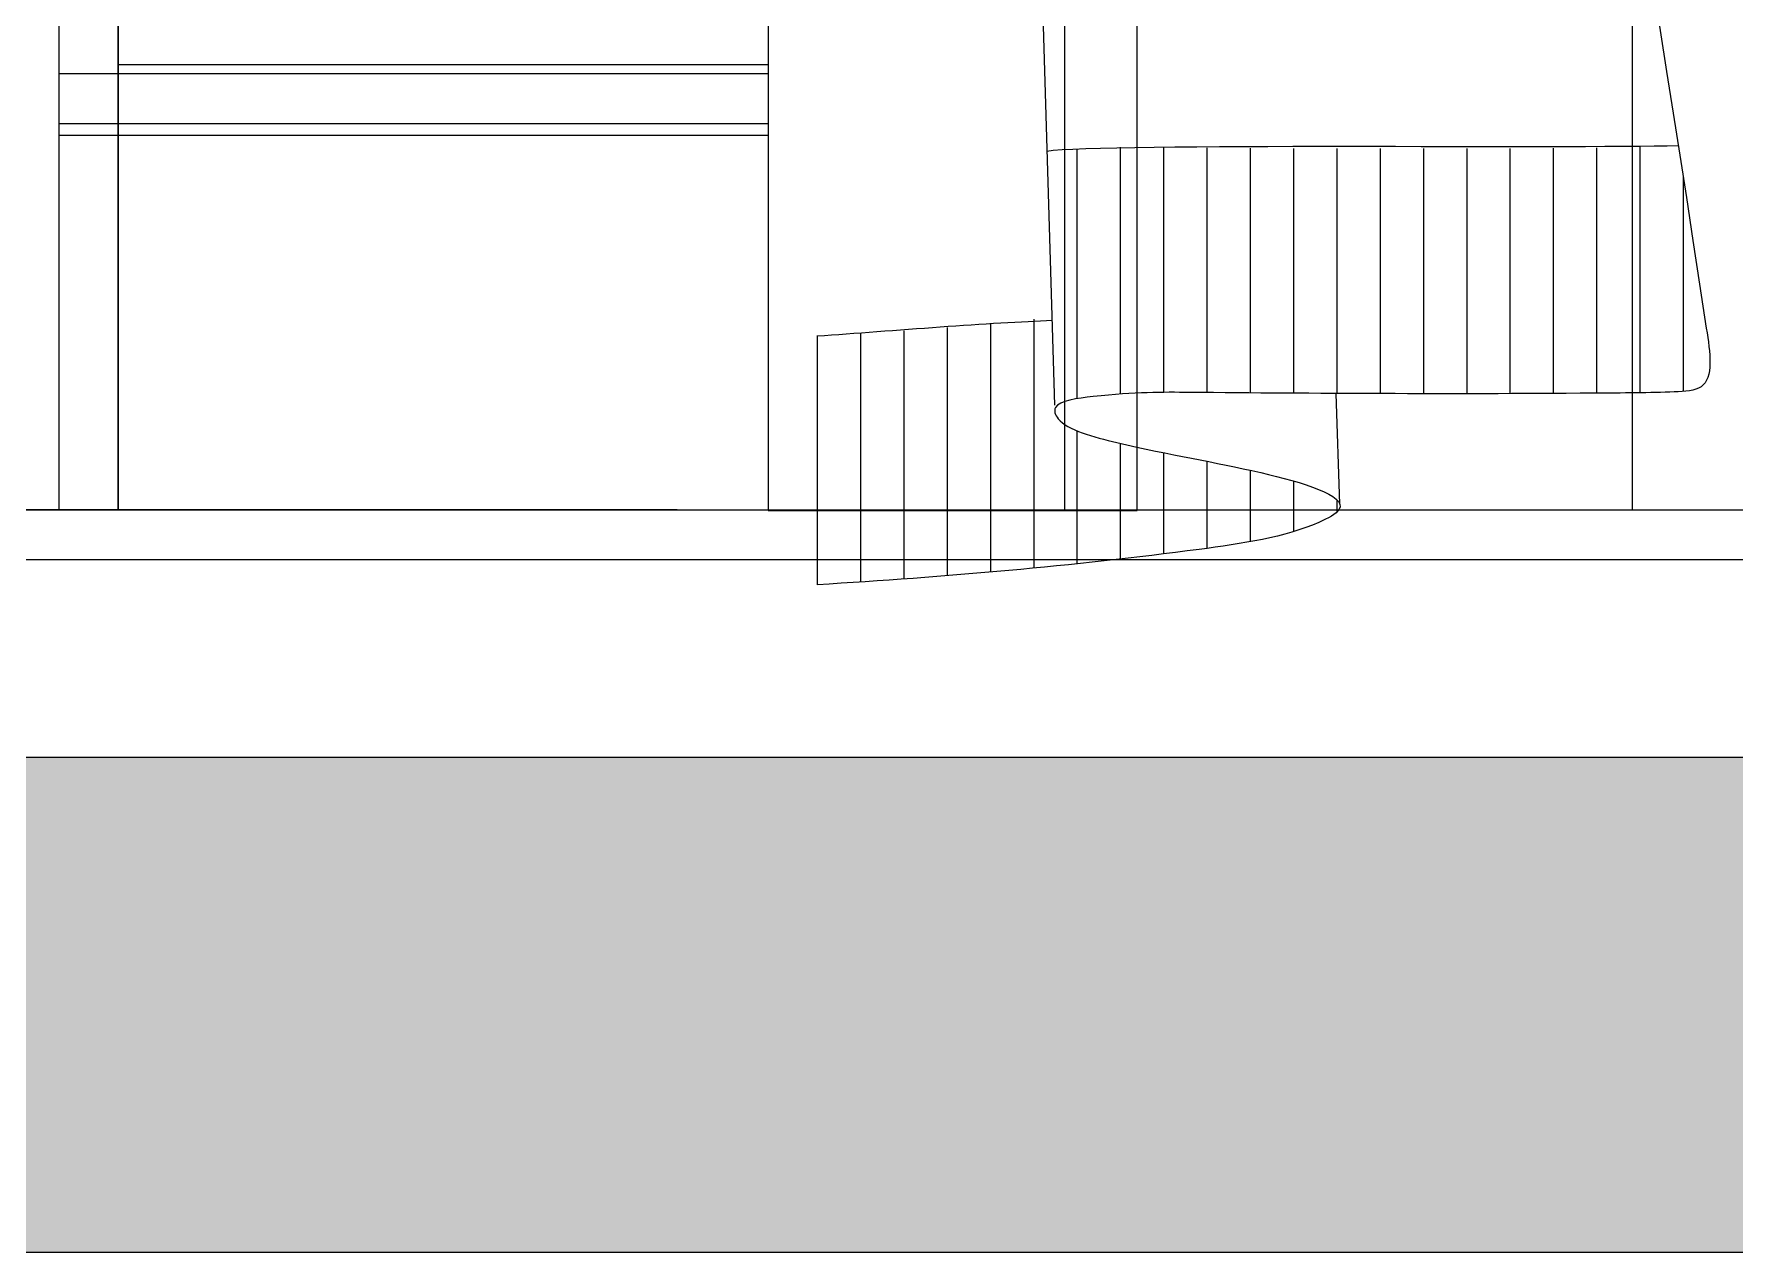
# Model space of a CAD drawing. Header units: millimetres. Extents: x -10942 to 92711, y -16583 to 30009.
# Drawn here: x 22579 to 23267, y 18562 to 19054 of the extents above; entities that cross this region are included whole.
import ezdxf

# ---------------------------------------------------------------- set-up
doc = ezdxf.new("R2010")
doc.units = ezdxf.units.MM
doc.header["$LTSCALE"] = 1000
doc.header["$MEASUREMENT"] = 0
doc.linetypes.add('DASHED', pattern=[0.75, 0.5, -0.25])
doc.linetypes.add('HIDDEN', pattern=[0.375, 0.25, -0.125])
for name, color, linetype in [('A-Hidden', 8, 'HIDDEN'), ('Layer1', 1, 'Continuous'), ('Layer3', 3, 'Continuous'), ('Layer7', 8, 'Continuous'), ('WOOD 01', 34, 'Continuous')]:
    doc.layers.add(name, color=color, linetype=linetype)
doc.layers.add('Fabric', color=253, linetype='Continuous', lineweight=0)

# ---------------------------------------------------------------- blocks, each defined once
blk = doc.blocks.new('curtain elev1')
at = {"layer": 'Fabric', "lineweight": 0}
h = blk.add_hatch(dxfattribs=at)
h.set_pattern_fill('ANSI31', color=256, scale=140, angle=45)
h.set_pattern_definition([(90, (-40588.27, -79288.381), (-17.5, 4e-15), [])])
edge = h.paths.add_edge_path()
edge.add_line((324378.63, -10200.53), (324376.96, -10267.29))
edge.add_spline(control_points=[(324376.96, -10267.29), (324419.29, -10271.85), (324462, -10275.02), (324472.06, -10274.75)], knot_values=[1456.070777, 1456.070777, 1456.070777, 1456.070777, 1546.846982, 1546.846982, 1546.846982, 1546.846982], degree=3, periodic=0)
edge.add_line((324472.06, -10274.75), (324472.06, -10375.49))
edge.add_spline(control_points=[(324472.06, -10375.49), (324464.4, -10375.02), (324449.84, -10374.23), (324422.5, -10372.08)], knot_values=[1500.032306, 1500.032306, 1500.032306, 1500.032306, 1558.4068, 1558.4068, 1558.4068, 1558.4068], degree=3, periodic=0)
edge.add_spline(control_points=[(324422.5, -10372.08), (324387.44, -10369.33), (324350.69, -10365.64), (324314.42, -10360.77), (324312.76, -10360.54)], knot_values=[1421.573256, 1421.573256, 1421.573256, 1421.573256, 1496.428438, 1500.032306, 1500.032306, 1500.032306, 1500.032306], degree=3, periodic=0)
edge.add_spline(control_points=[(324312.76, -10360.54), (324307.65, -10359.84), (324302.58, -10359.08), (324297.64, -10358.2)], knot_values=[1410.490819, 1410.490819, 1410.490819, 1410.490819, 1421.573256, 1421.573256, 1421.573256, 1421.573256], degree=3, periodic=0)
edge.add_spline(control_points=[(324297.64, -10358.2), (324294.78, -10357.69), (324291.97, -10357.13), (324289.21, -10356.52)], knot_values=[1404.092066, 1404.092066, 1404.092066, 1404.092066, 1410.490819, 1410.490819, 1410.490819, 1410.490819], degree=3, periodic=0)
edge.add_spline(control_points=[(324289.21, -10356.52), (324286.66, -10355.95), (324284.16, -10355.33), (324281.73, -10354.64)], knot_values=[1398.163563, 1398.163563, 1398.163563, 1398.163563, 1404.092066, 1404.092066, 1404.092066, 1404.092066], degree=3, periodic=0)
edge.add_spline(control_points=[(324281.73, -10354.64), (324280, -10354.15), (324278.3, -10353.63), (324276.63, -10353.08)], knot_values=[1393.947071, 1393.947071, 1393.947071, 1393.947071, 1398.163563, 1398.163563, 1398.163563, 1398.163563], degree=3, periodic=0)
edge.add_spline(control_points=[(324276.63, -10353.08), (324274.83, -10352.47), (324273.06, -10351.82), (324271.35, -10351.13)], knot_values=[1389.362404, 1389.362404, 1389.362404, 1389.362404, 1393.947071, 1393.947071, 1393.947071, 1393.947071], degree=3, periodic=0)
edge.add_spline(control_points=[(324271.35, -10351.13), (324270.68, -10350.85), (324269.53, -10350.37), (324268.41, -10349.86), (324267.94, -10349.64)], knot_values=[1386.253425, 1386.253425, 1386.253425, 1386.253425, 1388.044529, 1389.362404, 1389.362404, 1389.362404, 1389.362404], degree=3, periodic=0)
edge.add_spline(control_points=[(324267.94, -10349.64), (324267.05, -10349.22), (324266.19, -10348.79), (324265.4, -10348.35)], knot_values=[1383.738873, 1383.738873, 1383.738873, 1383.738873, 1386.253425, 1386.253425, 1386.253425, 1386.253425], degree=3, periodic=0)
edge.add_spline(control_points=[(324265.4, -10348.35), (324264.98, -10348.11), (324264.58, -10347.87), (324264.19, -10347.64)], knot_values=[1382.400996, 1382.400996, 1382.400996, 1382.400996, 1383.738873, 1383.738873, 1383.738873, 1383.738873], degree=3, periodic=0)
edge.add_spline(control_points=[(324264.19, -10347.64), (324263.89, -10347.44), (324263.59, -10347.25), (324263.32, -10347.05)], knot_values=[1381.317227, 1381.317227, 1381.317227, 1381.317227, 1382.400996, 1382.400996, 1382.400996, 1382.400996], degree=3, periodic=0)
edge.add_spline(control_points=[(324263.32, -10347.05), (324263.04, -10346.85), (324262.77, -10346.65), (324262.53, -10346.45)], knot_values=[1380.205093, 1380.205093, 1380.205093, 1380.205093, 1381.317227, 1381.317227, 1381.317227, 1381.317227], degree=3, periodic=0)
edge.add_spline(control_points=[(324262.53, -10346.45), (324262.36, -10346.3), (324262.19, -10346.15), (324262.04, -10346.01)], knot_values=[1379.403364, 1379.403364, 1379.403364, 1379.403364, 1380.205093, 1380.205093, 1380.205093, 1380.205093], degree=3, periodic=0)
edge.add_spline(control_points=[(324262.04, -10346.01), (324261.94, -10345.9), (324261.84, -10345.8), (324261.75, -10345.7)], knot_values=[1378.844571, 1378.844571, 1378.844571, 1378.844571, 1379.403364, 1379.403364, 1379.403364, 1379.403364], degree=3, periodic=0)
edge.add_spline(control_points=[(324261.75, -10345.7), (324261.67, -10345.61), (324261.59, -10345.53), (324261.52, -10345.44)], knot_values=[1378.366934, 1378.366934, 1378.366934, 1378.366934, 1378.844571, 1378.844571, 1378.844571, 1378.844571], degree=3, periodic=0)
edge.add_spline(control_points=[(324261.52, -10345.44), (324261.46, -10345.36), (324261.4, -10345.28), (324261.34, -10345.2)], knot_values=[1377.93561, 1377.93561, 1377.93561, 1377.93561, 1378.366934, 1378.366934, 1378.366934, 1378.366934], degree=3, periodic=0)
edge.add_spline(control_points=[(324261.34, -10345.2), (324261.3, -10345.13), (324261.25, -10345.06), (324261.21, -10345)], knot_values=[1377.557999, 1377.557999, 1377.557999, 1377.557999, 1377.93561, 1377.93561, 1377.93561, 1377.93561], degree=3, periodic=0)
edge.add_spline(control_points=[(324261.21, -10345), (324261.21, -10344.99), (324261.16, -10344.92), (324261.12, -10344.85), (324261.09, -10344.78)], knot_values=[1377.159721, 1377.159721, 1377.159721, 1377.159721, 1377.183616, 1377.557999, 1377.557999, 1377.557999, 1377.557999], degree=3, periodic=0)
edge.add_spline(control_points=[(324261.09, -10344.78), (324261.06, -10344.71), (324261.03, -10344.65), (324261, -10344.59)], knot_values=[1376.816061, 1376.816061, 1376.816061, 1376.816061, 1377.159721, 1377.159721, 1377.159721, 1377.159721], degree=3, periodic=0)
edge.add_spline(control_points=[(324261, -10344.59), (324260.98, -10344.54), (324260.96, -10344.48), (324260.94, -10344.43)], knot_values=[1376.516722, 1376.516722, 1376.516722, 1376.516722, 1376.816061, 1376.816061, 1376.816061, 1376.816061], degree=3, periodic=0)
edge.add_spline(control_points=[(324260.94, -10344.43), (324260.92, -10344.38), (324260.9, -10344.33), (324260.89, -10344.28)], knot_values=[1376.251142, 1376.251142, 1376.251142, 1376.251142, 1376.516722, 1376.516722, 1376.516722, 1376.516722], degree=3, periodic=0)
edge.add_spline(control_points=[(324260.89, -10344.28), (324260.87, -10344.21), (324260.85, -10344.14), (324260.84, -10344.08)], knot_values=[1375.874075, 1375.874075, 1375.874075, 1375.874075, 1376.251142, 1376.251142, 1376.251142, 1376.251142], degree=3, periodic=0)
edge.add_spline(control_points=[(324260.84, -10344.08), (324260.83, -10344.03), (324260.82, -10343.98), (324260.82, -10343.93)], knot_values=[1375.607746, 1375.607746, 1375.607746, 1375.607746, 1375.874075, 1375.874075, 1375.874075, 1375.874075], degree=3, periodic=0)
edge.add_spline(control_points=[(324260.82, -10343.93), (324260.81, -10343.86), (324260.8, -10343.79), (324260.8, -10343.73)], knot_values=[1375.231716, 1375.231716, 1375.231716, 1375.231716, 1375.607746, 1375.607746, 1375.607746, 1375.607746], degree=3, periodic=0)
edge.add_spline(control_points=[(324260.8, -10343.73), (324260.8, -10343.68), (324260.8, -10343.63), (324260.8, -10343.58)], knot_values=[1374.964713, 1374.964713, 1374.964713, 1374.964713, 1375.231716, 1375.231716, 1375.231716, 1375.231716], degree=3, periodic=0)
edge.add_spline(control_points=[(324260.8, -10343.58), (324260.8, -10343.53), (324260.8, -10343.48), (324260.8, -10343.43)], knot_values=[1374.685963, 1374.685963, 1374.685963, 1374.685963, 1374.964713, 1374.964713, 1374.964713, 1374.964713], degree=3, periodic=0)
edge.add_spline(control_points=[(324260.8, -10343.43), (324260.81, -10343.37), (324260.82, -10343.3), (324260.83, -10343.23)], knot_values=[1374.321852, 1374.321852, 1374.321852, 1374.321852, 1374.685963, 1374.685963, 1374.685963, 1374.685963], degree=3, periodic=0)
edge.add_spline(control_points=[(324260.83, -10343.23), (324260.83, -10343.19), (324260.84, -10343.14), (324260.85, -10343.09)], knot_values=[1374.055832, 1374.055832, 1374.055832, 1374.055832, 1374.321852, 1374.321852, 1374.321852, 1374.321852], degree=3, periodic=0)
edge.add_spline(control_points=[(324260.85, -10343.09), (324260.87, -10343.02), (324260.89, -10342.95), (324260.91, -10342.89)], knot_values=[1373.67938, 1373.67938, 1373.67938, 1373.67938, 1374.055832, 1374.055832, 1374.055832, 1374.055832], degree=3, periodic=0)
edge.add_spline(control_points=[(324260.91, -10342.89), (324260.91, -10342.88), (324260.91, -10342.86), (324260.92, -10342.85)], knot_values=[1373.614685, 1373.614685, 1373.614685, 1373.614685, 1373.67938, 1373.67938, 1373.67938, 1373.67938], degree=3, periodic=0)
edge.add_spline(control_points=[(324260.92, -10342.85), (324260.93, -10342.82), (324260.94, -10342.78), (324260.96, -10342.74)], knot_values=[1373.412593, 1373.412593, 1373.412593, 1373.412593, 1373.614685, 1373.614685, 1373.614685, 1373.614685], degree=3, periodic=0)
edge.add_spline(control_points=[(324260.96, -10342.74), (324261.01, -10342.6), (324261.07, -10342.47), (324261.14, -10342.33)], knot_values=[1372.636593, 1372.636593, 1372.636593, 1372.636593, 1373.412593, 1373.412593, 1373.412593, 1373.412593], degree=3, periodic=0)
edge.add_spline(control_points=[(324261.14, -10342.33), (324261.18, -10342.26), (324261.22, -10342.19), (324261.26, -10342.13)], knot_values=[1372.261034, 1372.261034, 1372.261034, 1372.261034, 1372.636593, 1372.636593, 1372.636593, 1372.636593], degree=3, periodic=0)
edge.add_spline(control_points=[(324261.26, -10342.13), (324261.32, -10342.03), (324261.38, -10341.94), (324261.45, -10341.84)], knot_values=[1371.728093, 1371.728093, 1371.728093, 1371.728093, 1372.261034, 1372.261034, 1372.261034, 1372.261034], degree=3, periodic=0)
edge.add_spline(control_points=[(324261.45, -10341.84), (324261.52, -10341.74), (324261.6, -10341.64), (324261.69, -10341.54)], knot_values=[1371.163843, 1371.163843, 1371.163843, 1371.163843, 1371.728093, 1371.728093, 1371.728093, 1371.728093], degree=3, periodic=0)
edge.add_spline(control_points=[(324261.69, -10341.54), (324261.77, -10341.45), (324261.85, -10341.35), (324261.94, -10341.26)], knot_values=[1370.630411, 1370.630411, 1370.630411, 1370.630411, 1371.163843, 1371.163843, 1371.163843, 1371.163843], degree=3, periodic=0)
edge.add_spline(control_points=[(324261.94, -10341.26), (324262.06, -10341.13), (324262.2, -10341), (324262.34, -10340.87)], knot_values=[1369.893254, 1369.893254, 1369.893254, 1369.893254, 1370.630411, 1370.630411, 1370.630411, 1370.630411], degree=3, periodic=0)
edge.add_spline(control_points=[(324262.34, -10340.87), (324262.45, -10340.77), (324262.56, -10340.67), (324262.68, -10340.58)], knot_values=[1369.343004, 1369.343004, 1369.343004, 1369.343004, 1369.893254, 1369.893254, 1369.893254, 1369.893254], degree=3, periodic=0)
edge.add_spline(control_points=[(324262.68, -10340.58), (324263.08, -10340.24), (324263.55, -10339.91), (324264.08, -10339.57)], knot_values=[1367.417099, 1367.417099, 1367.417099, 1367.417099, 1369.343004, 1369.343004, 1369.343004, 1369.343004], degree=3, periodic=0)
edge.add_spline(control_points=[(324264.08, -10339.57), (324264.51, -10339.3), (324264.97, -10339.03), (324265.47, -10338.76)], knot_values=[1365.842607, 1365.842607, 1365.842607, 1365.842607, 1367.417099, 1367.417099, 1367.417099, 1367.417099], degree=3, periodic=0)
edge.add_spline(control_points=[(324265.47, -10338.76), (324266.19, -10338.38), (324266.98, -10338), (324267.83, -10337.62)], knot_values=[1363.57521, 1363.57521, 1363.57521, 1363.57521, 1365.842607, 1365.842607, 1365.842607, 1365.842607], degree=3, periodic=0)
edge.add_spline(control_points=[(324267.83, -10337.62), (324269, -10337.1), (324270.28, -10336.59), (324271.66, -10336.08)], knot_values=[1360.453751, 1360.453751, 1360.453751, 1360.453751, 1363.57521, 1363.57521, 1363.57521, 1363.57521], degree=3, periodic=0)
edge.add_spline(control_points=[(324271.66, -10336.08), (324273.02, -10335.59), (324274.47, -10335.1), (324275.99, -10334.62)], knot_values=[1357.364097, 1357.364097, 1357.364097, 1357.364097, 1360.453751, 1360.453751, 1360.453751, 1360.453751], degree=3, periodic=0)
edge.add_spline(control_points=[(324275.99, -10334.62), (324281.15, -10332.99), (324289.25, -10330.94), (324297.05, -10329.19), (324299.13, -10328.74)], knot_values=[1342.987846, 1342.987846, 1342.987846, 1342.987846, 1353.513799, 1357.364097, 1357.364097, 1357.364097, 1357.364097], degree=3, periodic=0)
edge.add_spline(control_points=[(324299.13, -10328.74), (324303.47, -10327.8), (324307.76, -10326.93), (324312.07, -10326.08)], knot_values=[1334.92961, 1334.92961, 1334.92961, 1334.92961, 1342.987846, 1342.987846, 1342.987846, 1342.987846], degree=3, periodic=0)
edge.add_spline(control_points=[(324312.07, -10326.08), (324320.14, -10324.48), (324328.29, -10322.94), (324337.03, -10321.1)], knot_values=[1319.83597, 1319.83597, 1319.83597, 1319.83597, 1334.92961, 1334.92961, 1334.92961, 1334.92961], degree=3, periodic=0)
edge.add_spline(control_points=[(324337.03, -10321.1), (324340.83, -10320.3), (324344.75, -10319.45), (324348.82, -10318.5)], knot_values=[1313.27092, 1313.27092, 1313.27092, 1313.27092, 1319.83597, 1319.83597, 1319.83597, 1319.83597], degree=3, periodic=0)
edge.add_spline(control_points=[(324348.82, -10318.5), (324349.53, -10318.34), (324351.49, -10317.88), (324353.49, -10317.4), (324354.76, -10317.08)], knot_values=[1310.126297, 1310.126297, 1310.126297, 1310.126297, 1311.281245, 1313.27092, 1313.27092, 1313.27092, 1313.27092], degree=3, periodic=0)
edge.add_spline(control_points=[(324354.76, -10317.08), (324356.71, -10316.6), (324358.65, -10316.08), (324360.53, -10315.53)], knot_values=[1307.055391, 1307.055391, 1307.055391, 1307.055391, 1310.126297, 1310.126297, 1310.126297, 1310.126297], degree=3, periodic=0)
edge.add_spline(control_points=[(324360.53, -10315.53), (324362.19, -10315.04), (324363.8, -10314.52), (324365.31, -10313.96)], knot_values=[1304.344717, 1304.344717, 1304.344717, 1304.344717, 1307.055391, 1307.055391, 1307.055391, 1307.055391], degree=3, periodic=0)
edge.add_spline(control_points=[(324365.31, -10313.96), (324366.22, -10313.63), (324367.09, -10313.28), (324367.92, -10312.92)], knot_values=[1302.723586, 1302.723586, 1302.723586, 1302.723586, 1304.344717, 1304.344717, 1304.344717, 1304.344717], degree=3, periodic=0)
edge.add_spline(control_points=[(324367.92, -10312.92), (324368.48, -10312.67), (324369.02, -10312.42), (324369.53, -10312.16)], knot_values=[1301.629677, 1301.629677, 1301.629677, 1301.629677, 1302.723586, 1302.723586, 1302.723586, 1302.723586], degree=3, periodic=0)
edge.add_spline(control_points=[(324369.53, -10312.16), (324369.94, -10311.96), (324370.33, -10311.75), (324370.7, -10311.54)], knot_values=[1300.776529, 1300.776529, 1300.776529, 1300.776529, 1301.629677, 1301.629677, 1301.629677, 1301.629677], degree=3, periodic=0)
edge.add_spline(control_points=[(324370.7, -10311.54), (324371.13, -10311.3), (324371.54, -10311.06), (324371.92, -10310.8)], knot_values=[1299.810409, 1299.810409, 1299.810409, 1299.810409, 1300.776529, 1300.776529, 1300.776529, 1300.776529], degree=3, periodic=0)
edge.add_spline(control_points=[(324371.92, -10310.8), (324372.22, -10310.61), (324372.51, -10310.4), (324372.79, -10310.2)], knot_values=[1299.050641, 1299.050641, 1299.050641, 1299.050641, 1299.810409, 1299.810409, 1299.810409, 1299.810409], degree=3, periodic=0)
edge.add_spline(control_points=[(324372.79, -10310.2), (324373.08, -10309.98), (324373.35, -10309.76), (324373.61, -10309.54)], knot_values=[1298.257898, 1298.257898, 1298.257898, 1298.257898, 1299.050641, 1299.050641, 1299.050641, 1299.050641], degree=3, periodic=0)
edge.add_spline(control_points=[(324374.13, -10309.05), (324374.29, -10308.89), (324374.44, -10308.73), (324374.58, -10308.57)], knot_values=[1297.160861, 1297.160861, 1297.160861, 1297.160861, 1297.692277, 1297.692277, 1297.692277, 1297.692277], degree=3, periodic=0)
edge.add_spline(control_points=[(324374.87, -10308.23), (324375, -10308.07), (324375.12, -10307.9), (324375.23, -10307.74)], knot_values=[1296.256701, 1296.256701, 1296.256701, 1296.256701, 1296.785199, 1296.785199, 1296.785199, 1296.785199], degree=3, periodic=0)
edge.add_spline(control_points=[(324375.46, -10307.38), (324375.53, -10307.26), (324375.59, -10307.14), (324375.65, -10307.02)], knot_values=[1295.496576, 1295.496576, 1295.496576, 1295.496576, 1295.876223, 1295.876223, 1295.876223, 1295.876223], degree=3, periodic=0)
edge.add_spline(control_points=[(324375.93, -10306.36), (324375.97, -10306.25), (324376.01, -10306.14), (324376.03, -10306.02)], knot_values=[1294.457047, 1294.457047, 1294.457047, 1294.457047, 1294.807337, 1294.807337, 1294.807337, 1294.807337], degree=3, periodic=0)
edge.add_spline(control_points=[(324376.15, -10305.09), (324376.15, -10304.96), (324376.14, -10304.82), (324376.12, -10304.69)], knot_values=[1292.999211, 1292.999211, 1292.999211, 1292.999211, 1293.453899, 1293.453899, 1293.453899, 1293.453899], degree=3, periodic=0)
edge.add_spline(control_points=[(324375.97, -10304.14), (324375.93, -10304.04), (324375.87, -10303.91), (324375.8, -10303.79), (324375.79, -10303.77)], knot_values=[1291.901842, 1291.901842, 1291.901842, 1291.901842, 1292.278947, 1292.356295, 1292.356295, 1292.356295, 1292.356295], degree=3, periodic=0)
edge.add_spline(control_points=[(324375.24, -10303.1), (324375.17, -10303.03), (324375.09, -10302.97), (324375.02, -10302.9)], knot_values=[1290.710576, 1290.710576, 1290.710576, 1290.710576, 1290.993874, 1290.993874, 1290.993874, 1290.993874], degree=3, periodic=0)
edge.add_spline(control_points=[(324374.44, -10302.49), (324374.31, -10302.41), (324374.17, -10302.33), (324374.03, -10302.25)], knot_values=[1289.669335, 1289.669335, 1289.669335, 1289.669335, 1290.069134, 1290.069134, 1290.069134, 1290.069134], degree=3, periodic=0)
edge.add_spline(control_points=[(324373.61, -10302.03), (324373.4, -10301.93), (324373.18, -10301.84), (324372.96, -10301.75)], knot_values=[1288.764186, 1288.764186, 1288.764186, 1288.764186, 1289.292826, 1289.292826, 1289.292826, 1289.292826], degree=3, periodic=0)
edge.add_spline(control_points=[(324372.96, -10301.75), (324372.72, -10301.65), (324372.46, -10301.56), (324372.2, -10301.46)], knot_values=[1288.196208, 1288.196208, 1288.196208, 1288.196208, 1288.764186, 1288.764186, 1288.764186, 1288.764186], degree=3, periodic=0)
edge.add_spline(control_points=[(324372.2, -10301.46), (324371.84, -10301.34), (324371.46, -10301.22), (324371.06, -10301.11)], knot_values=[1287.413353, 1287.413353, 1287.413353, 1287.413353, 1288.196208, 1288.196208, 1288.196208, 1288.196208], degree=3, periodic=0)
edge.add_spline(control_points=[(324371.06, -10301.11), (324370.49, -10300.95), (324369.89, -10300.8), (324369.26, -10300.67)], knot_values=[1286.285173, 1286.285173, 1286.285173, 1286.285173, 1287.413353, 1287.413353, 1287.413353, 1287.413353], degree=3, periodic=0)
edge.add_spline(control_points=[(324369.26, -10300.67), (324368.1, -10300.41), (324366.85, -10300.2), (324365.57, -10300.01)], knot_values=[1284.203827, 1284.203827, 1284.203827, 1284.203827, 1286.285173, 1286.285173, 1286.285173, 1286.285173], degree=3, periodic=0)
edge.add_spline(control_points=[(324365.57, -10300.01), (324363.91, -10299.77), (324362, -10299.55), (324360.16, -10299.35), (324359.96, -10299.33)], knot_values=[1281.190608, 1281.190608, 1281.190608, 1281.190608, 1283.889251, 1284.203827, 1284.203827, 1284.203827, 1284.203827], degree=3, periodic=0)
edge.add_spline(control_points=[(324359.96, -10299.33), (324356.94, -10299.01), (324354.1, -10298.75), (324351.43, -10298.53)], knot_values=[1276.214963, 1276.214963, 1276.214963, 1276.214963, 1281.190608, 1281.190608, 1281.190608, 1281.190608], degree=3, periodic=0)
edge.add_spline(control_points=[(324351.43, -10298.53), (324347.62, -10298.23), (324344.14, -10298.04), (324340.88, -10297.91)], knot_values=[1269.137724, 1269.137724, 1269.137724, 1269.137724, 1276.214963, 1276.214963, 1276.214963, 1276.214963], degree=3, periodic=0)
edge.add_spline(control_points=[(324340.88, -10297.91), (324338.95, -10297.83), (324337.11, -10297.78), (324335.32, -10297.75)], knot_values=[1264.963739, 1264.963739, 1264.963739, 1264.963739, 1269.137724, 1269.137724, 1269.137724, 1269.137724], degree=3, periodic=0)
edge.add_spline(control_points=[(324335.32, -10297.75), (324330.45, -10297.66), (324315.73, -10297.79), (324300.92, -10297.91), (324290.48, -10297.99)], knot_values=[1227.513987, 1227.513987, 1227.513987, 1227.513987, 1238.845398, 1264.963739, 1264.963739, 1264.963739, 1264.963739], degree=3, periodic=0)
edge.add_spline(control_points=[(324290.48, -10297.99), (324281.23, -10298.05), (324271.88, -10298.11), (324262.41, -10298.15)], knot_values=[1204.355816, 1204.355816, 1204.355816, 1204.355816, 1227.513987, 1227.513987, 1227.513987, 1227.513987], degree=3, periodic=0)
edge.add_spline(control_points=[(324262.41, -10298.15), (324260.97, -10298.16), (324259.53, -10298.16), (324258.09, -10298.17)], knot_values=[1200.84858, 1200.84858, 1200.84858, 1200.84858, 1204.355816, 1204.355816, 1204.355816, 1204.355816], degree=3, periodic=0)
edge.add_spline(control_points=[(324258.09, -10298.17), (324243.45, -10298.23), (324228.48, -10298.27), (324213.01, -10298.26)], knot_values=[1165.230618, 1165.230618, 1165.230618, 1165.230618, 1200.84858, 1200.84858, 1200.84858, 1200.84858], degree=3, periodic=0)
edge.add_spline(control_points=[(324213.01, -10298.26), (324202.21, -10298.26), (324191.16, -10298.23), (324179.8, -10298.18)], knot_values=[1140.351102, 1140.351102, 1140.351102, 1140.351102, 1165.230618, 1165.230618, 1165.230618, 1165.230618], degree=3, periodic=0)
edge.add_spline(control_points=[(324179.8, -10298.18), (324172.7, -10298.15), (324162.56, -10298.1), (324152.16, -10298.02), (324149.19, -10297.99)], knot_values=[1118.495019, 1118.495019, 1118.495019, 1118.495019, 1134.057988, 1140.351102, 1140.351102, 1140.351102, 1140.351102], degree=3, periodic=0)
edge.add_spline(control_points=[(324149.19, -10297.99), (324144.93, -10297.95), (324140.7, -10297.9), (324136.63, -10297.82)], knot_values=[1109.480542, 1109.480542, 1109.480542, 1109.480542, 1118.495019, 1118.495019, 1118.495019, 1118.495019], degree=3, periodic=0)
edge.add_spline(control_points=[(324136.63, -10297.82), (324132.83, -10297.75), (324127.57, -10297.61), (324122.79, -10297.41), (324121.43, -10297.28)], knot_values=[1097.384348, 1097.384348, 1097.384348, 1097.384348, 1105.823866, 1109.480542, 1109.480542, 1109.480542, 1109.480542], degree=3, periodic=0)
edge.add_spline(control_points=[(324121.43, -10297.28), (324120.93, -10297.24), (324120.44, -10297.18), (324119.96, -10297.11)], knot_values=[1096.025418, 1096.025418, 1096.025418, 1096.025418, 1097.384348, 1097.384348, 1097.384348, 1097.384348], degree=3, periodic=0)
edge.add_spline(control_points=[(324119.96, -10297.11), (324119.38, -10297.03), (324118.82, -10296.93), (324118.29, -10296.81)], knot_values=[1094.37099, 1094.37099, 1094.37099, 1094.37099, 1096.025418, 1096.025418, 1096.025418, 1096.025418], degree=3, periodic=0)
edge.add_spline(control_points=[(324118.29, -10296.81), (324117.94, -10296.73), (324117.61, -10296.65), (324117.28, -10296.55)], knot_values=[1093.295321, 1093.295321, 1093.295321, 1093.295321, 1094.37099, 1094.37099, 1094.37099, 1094.37099], degree=3, periodic=0)
edge.add_spline(control_points=[(324117.28, -10296.55), (324117.06, -10296.48), (324116.84, -10296.4), (324116.62, -10296.32)], knot_values=[1092.539327, 1092.539327, 1092.539327, 1092.539327, 1093.295321, 1093.295321, 1093.295321, 1093.295321], degree=3, periodic=0)
edge.add_spline(control_points=[(324116.62, -10296.32), (324116.4, -10296.24), (324116.18, -10296.14), (324115.97, -10296.05)], knot_values=[1091.742904, 1091.742904, 1091.742904, 1091.742904, 1092.539327, 1092.539327, 1092.539327, 1092.539327], degree=3, periodic=0)
edge.add_spline(control_points=[(324115.97, -10296.05), (324115.76, -10295.95), (324115.57, -10295.85), (324115.39, -10295.74)], knot_values=[1090.989368, 1090.989368, 1090.989368, 1090.989368, 1091.742904, 1091.742904, 1091.742904, 1091.742904], degree=3, periodic=0)
edge.add_spline(control_points=[(324115.39, -10295.74), (324115.25, -10295.67), (324115.13, -10295.59), (324115, -10295.51)], knot_values=[1090.460715, 1090.460715, 1090.460715, 1090.460715, 1090.989368, 1090.989368, 1090.989368, 1090.989368], degree=3, periodic=0)
edge.add_spline(control_points=[(324115, -10295.51), (324114.98, -10295.49), (324114.68, -10295.29), (324114.4, -10295.07), (324114.17, -10294.85)], knot_values=[1089.174672, 1089.174672, 1089.174672, 1089.174672, 1089.292022, 1090.460715, 1090.460715, 1090.460715, 1090.460715], degree=3, periodic=0)
edge.add_spline(control_points=[(324114.17, -10294.85), (324114.06, -10294.75), (324113.96, -10294.64), (324113.86, -10294.54)], knot_values=[1088.646223, 1088.646223, 1088.646223, 1088.646223, 1089.174672, 1089.174672, 1089.174672, 1089.174672], degree=3, periodic=0)
edge.add_spline(control_points=[(324113.86, -10294.54), (324113.72, -10294.39), (324113.59, -10294.23), (324113.46, -10294.06)], knot_values=[1087.891051, 1087.891051, 1087.891051, 1087.891051, 1088.646223, 1088.646223, 1088.646223, 1088.646223], degree=3, periodic=0)
edge.add_spline(control_points=[(324113.46, -10294.06), (324113.37, -10293.95), (324113.28, -10293.83), (324113.2, -10293.7)], knot_values=[1087.358073, 1087.358073, 1087.358073, 1087.358073, 1087.891051, 1087.891051, 1087.891051, 1087.891051], degree=3, periodic=0)
edge.add_spline(control_points=[(324113.2, -10293.7), (324113.08, -10293.53), (324112.97, -10293.35), (324112.86, -10293.17)], knot_values=[1086.608544, 1086.608544, 1086.608544, 1086.608544, 1087.358073, 1087.358073, 1087.358073, 1087.358073], degree=3, periodic=0)
edge.add_spline(control_points=[(324112.86, -10293.17), (324112.79, -10293.04), (324112.72, -10292.9), (324112.65, -10292.76)], knot_values=[1086.071254, 1086.071254, 1086.071254, 1086.071254, 1086.608544, 1086.608544, 1086.608544, 1086.608544], degree=3, periodic=0)
edge.add_spline(control_points=[(324112.65, -10292.76), (324112.55, -10292.57), (324112.46, -10292.37), (324112.38, -10292.17)], knot_values=[1085.331333, 1085.331333, 1085.331333, 1085.331333, 1086.071254, 1086.071254, 1086.071254, 1086.071254], degree=3, periodic=0)
edge.add_spline(control_points=[(324112.38, -10292.17), (324112.29, -10291.95), (324112.21, -10291.72), (324112.13, -10291.49)], knot_values=[1084.523476, 1084.523476, 1084.523476, 1084.523476, 1085.331333, 1085.331333, 1085.331333, 1085.331333], degree=3, periodic=0)
edge.add_spline(control_points=[(324112.13, -10291.49), (324112.06, -10291.27), (324111.99, -10291.05), (324111.93, -10290.82)], knot_values=[1083.77592, 1083.77592, 1083.77592, 1083.77592, 1084.523476, 1084.523476, 1084.523476, 1084.523476], degree=3, periodic=0)
edge.add_spline(control_points=[(324111.93, -10290.82), (324111.84, -10290.5), (324111.76, -10290.16), (324111.7, -10289.82)], knot_values=[1082.703896, 1082.703896, 1082.703896, 1082.703896, 1083.77592, 1083.77592, 1083.77592, 1083.77592], degree=3, periodic=0)
edge.add_spline(control_points=[(324111.7, -10289.82), (324111.63, -10289.46), (324111.57, -10289.08), (324111.52, -10288.7)], knot_values=[1081.584807, 1081.584807, 1081.584807, 1081.584807, 1082.703896, 1082.703896, 1082.703896, 1082.703896], degree=3, periodic=0)
edge.add_spline(control_points=[(324111.52, -10288.7), (324111.45, -10288.16), (324111.4, -10287.6), (324111.37, -10287.02)], knot_values=[1079.992526, 1079.992526, 1079.992526, 1079.992526, 1081.584807, 1081.584807, 1081.584807, 1081.584807], degree=3, periodic=0)
edge.add_spline(control_points=[(324111.37, -10287.02), (324111.34, -10286.47), (324111.32, -10285.9), (324111.33, -10285.32)], knot_values=[1078.480635, 1078.480635, 1078.480635, 1078.480635, 1079.992526, 1079.992526, 1079.992526, 1079.992526], degree=3, periodic=0)
edge.add_spline(control_points=[(324111.33, -10285.32), (324111.33, -10284.53), (324111.36, -10283.71), (324111.4, -10282.87)], knot_values=[1076.420103, 1076.420103, 1076.420103, 1076.420103, 1078.480635, 1078.480635, 1078.480635, 1078.480635], degree=3, periodic=0)
edge.add_spline(control_points=[(324111.4, -10282.87), (324111.49, -10281.47), (324111.63, -10280), (324111.81, -10278.51)], knot_values=[1072.975179, 1072.975179, 1072.975179, 1072.975179, 1076.420103, 1076.420103, 1076.420103, 1076.420103], degree=3, periodic=0)
edge.add_spline(control_points=[(324111.81, -10278.51), (324112.08, -10276.26), (324115.01, -10256.75), (324117.93, -10237.2), (324120.5, -10219.96)], knot_values=[1029.628124, 1029.628124, 1029.628124, 1029.628124, 1034.80003, 1072.975179, 1072.975179, 1072.975179, 1072.975179], degree=3, periodic=0)
edge.add_spline(control_points=[(324120.5, -10219.96), (324121.62, -10212.49), (324122.73, -10205.02), (324123.84, -10197.54)], knot_values=[1013.102054, 1013.102054, 1013.102054, 1013.102054, 1029.628124, 1029.628124, 1029.628124, 1029.628124], degree=3, periodic=0)
edge.add_spline(control_points=[(324123.84, -10197.54), (324138.93, -10198.32), (324149.76, -10198.78), (324225.59, -10199.45), (324298.15, -10199.03), (324359.99, -10198.45), (324377.98, -10200.45), (324378.63, -10200.53)], knot_values=[1097.377585, 1097.377585, 1097.377585, 1097.377585, 1101.041024, 1124.788132, 1253.632328, 1281.505184, 1282.551069, 1282.551069, 1282.551069, 1282.551069], degree=3, periodic=0)
at = {"layer": 'Fabric', "lineweight": 0, "elevation": 0}
for points in [[(324376.07, -10302.94), (324405.43, -9320.33)], [(324260.92, -10342.85), (324262.41, -10298.15)]]:
    blk.add_lwpolyline(points, dxfattribs=at)
at = {"layer": 'Fabric', "lineweight": 0}
blk.add_open_spline([(324275.39, -9244.15, 0), (324220.01, -9659.98, 0), (324169.33, -9895.73, 0), (324109.01, -10296.69, 0), (324130.2, -10297.84, 0), (324209.45, -10298.53, 0), (324282.01, -10298.12, 0), (324347.54, -10297.5, 0), (324377.72, -10301.53, 0), (324374.32, -10312.1, 0), (324336.72, -10322.02, 0), (324296.6, -10328.02, 0), (324251.89, -10341.12, 0), (324278.47, -10355.64, 0), (324350.99, -10366.45, 0), (324420.6, -10372.42, 0), (324472.06, -10375.49, 0)], degree=3, knots=[209.258227, 209.258227, 209.258227, 209.258227, 1067.803273, 1090.343366, 1101.041024, 1124.788132, 1253.632328, 1281.505184, 1291.97919, 1296.93529, 1312.115972, 1346.838143, 1377.534104, 1387.5713, 1425.177123, 1535.340242, 1535.340242, 1535.340242, 1535.340242], dxfattribs=at)
for points in [[(324124.23, -10198.02, 0), (324166.86, -10199.25, 0), (324356.74, -10196.96, 0), (324379.3, -10200.28, 0)], [(324377.15, -10268.72, 0), (324401.14, -10269.52, 0), (324442.16, -10272.89, 0), (324472.06, -10275.02, 0)]]:
    blk.add_open_spline(points, degree=3, dxfattribs=at)
blk = doc.blocks.new('gl-05')
at = {"layer": 'Layer1'}
blk.add_line((188277.9, -68971.3), (188277.9, -66471.3), dxfattribs=at)

msp = doc.modelspace()

# ---------------------------------------------------------------- hatches: boundary and pattern name
at = {"layer": 'Layer7'}
h = msp.add_hatch(dxfattribs=at)
h.set_pattern_fill('AR-CONC', color=256, scale=10, style=0)
h.set_pattern_definition([(50, (-18532.32, 29239.3), (71.72602, -6.27521), [7.5, -82.5]), (355, (-18532.32, 29239.3), (-13.87513, 75.21921), [6, -66]), (100.4514, (-18526.34, 29238.78), (57.85094, 68.94395), [6.37402, -70.11421]), (46.1842, (-18532.32, 29259.3), (106.7241, -16.5519), [11.25, -123.75]), (96.6356, (-18523.43, 29257.92), (93.46627, 97.41179), [9.56103, -105.1713]), (351.1842, (-18532.32, 29259.3), (93.4662, 97.41186), [9, -99]), (21, (-18522.32, 29254.3), (59.690705, -40.26189), [7.5, -82.5]), (326, (-18522.32, 29254.3), (24.33153, 72.515), [6, -66]), (71.4514, (-18517.346, 29250.95), (84.02226, 32.25305), [6.37402, -70.11421]), (37.5, (-18532.32, 29239.302), (1.215986, 33.289385), [0, -65.2, 0, -67, 0, -66.25]), (7.5, (-18532.32, 29239.302), (26.306954, 39.44117), [0, -38.2, 0, -63.7, 0, -25.25]), (327.5, (-18554.62, 29239.302), (53.382244, -2.255487), [0, -25, 0, -78, 0, -103.5]), (317.5, (-18564.62, 29239.302), (58.318617, 10.0105), [0, -32.5, 0, -51.8, 0, -73.5])])
h.paths.add_polyline_path([(28510.08, 18562.05), (28510.08, 18762.05), (21965.01, 18762.05), (21965.01, 18562.05)])

# ---------------------------------------------------------------- linework, layer by layer
at = {"layer": 'A-Hidden', "linetype": 'DASHED', "lineweight": 0, "ltscale": 10}
msp.add_line((30338.97, 18862.05, 0), (21158.51, 18862.05, 0), dxfattribs=at)
at = {"layer": 'Layer1'}
for p, q in [((21965.01, 18862.05, 0), (28309.97, 18862.05, 0)), ((21965.01, 18842.05, 0), (28309.97, 18842.05, 0))]:
    msp.add_line(p, q, dxfattribs=at)
at = {"layer": 'Layer3'}
for p, q in [((21965.01, 18762.05, 0), (28510.08, 18762.05, 0)), ((21965.01, 18562.05, 0), (28510.08, 18562.05, 0))]:
    msp.add_line(p, q, dxfattribs=at)
at = {"layer": 'WOOD 01', "lineweight": 0, "ltscale": 500}
for p, q in [((22589.1, 19038.45, 0), (22875.77, 19038.45, 0)), ((22613.1, 19042.05, 0), (22875.77, 19042.05, 0)), ((22589.1, 19018.2, 0), (22875.77, 19018.2, 0)), ((22589.1, 19013.48, 0), (22875.77, 19013.48, 0))]:
    msp.add_line(p, q, dxfattribs=at)
at = {"layer": 'WOOD 01', "lineweight": 0, "ltscale": 500, "elevation": 0}
for points in [[(22515, 19067.05), (22613.1, 19067.05), (22613.1, 18862.05), (22515, 18862.05)], [(22589.1, 18862.05), (22613.1, 18862.05), (22613.1, 19067.09), (22589.1, 19067.09)], [(23025, 19066.82), (22875.77, 19066.82), (22875.77, 18861.82), (23025, 18861.82)], [(22995.77, 19066.82), (22875.77, 19066.82), (22875.77, 18861.82), (22995.77, 18861.82)]]:
    msp.add_lwpolyline(points, close=True, dxfattribs=at)

# ---------------------------------------------------------------- block references
at = {"xscale": -1}
msp.add_blockref('curtain elev1', (347367.75, 29207.28, 0), dxfattribs=at)
at = {"layer": 'Layer1', "xscale": -1}
msp.add_blockref('gl-05', (211502.98, 87833.35, 0), dxfattribs=at)

doc.saveas('drawing.dxf')
